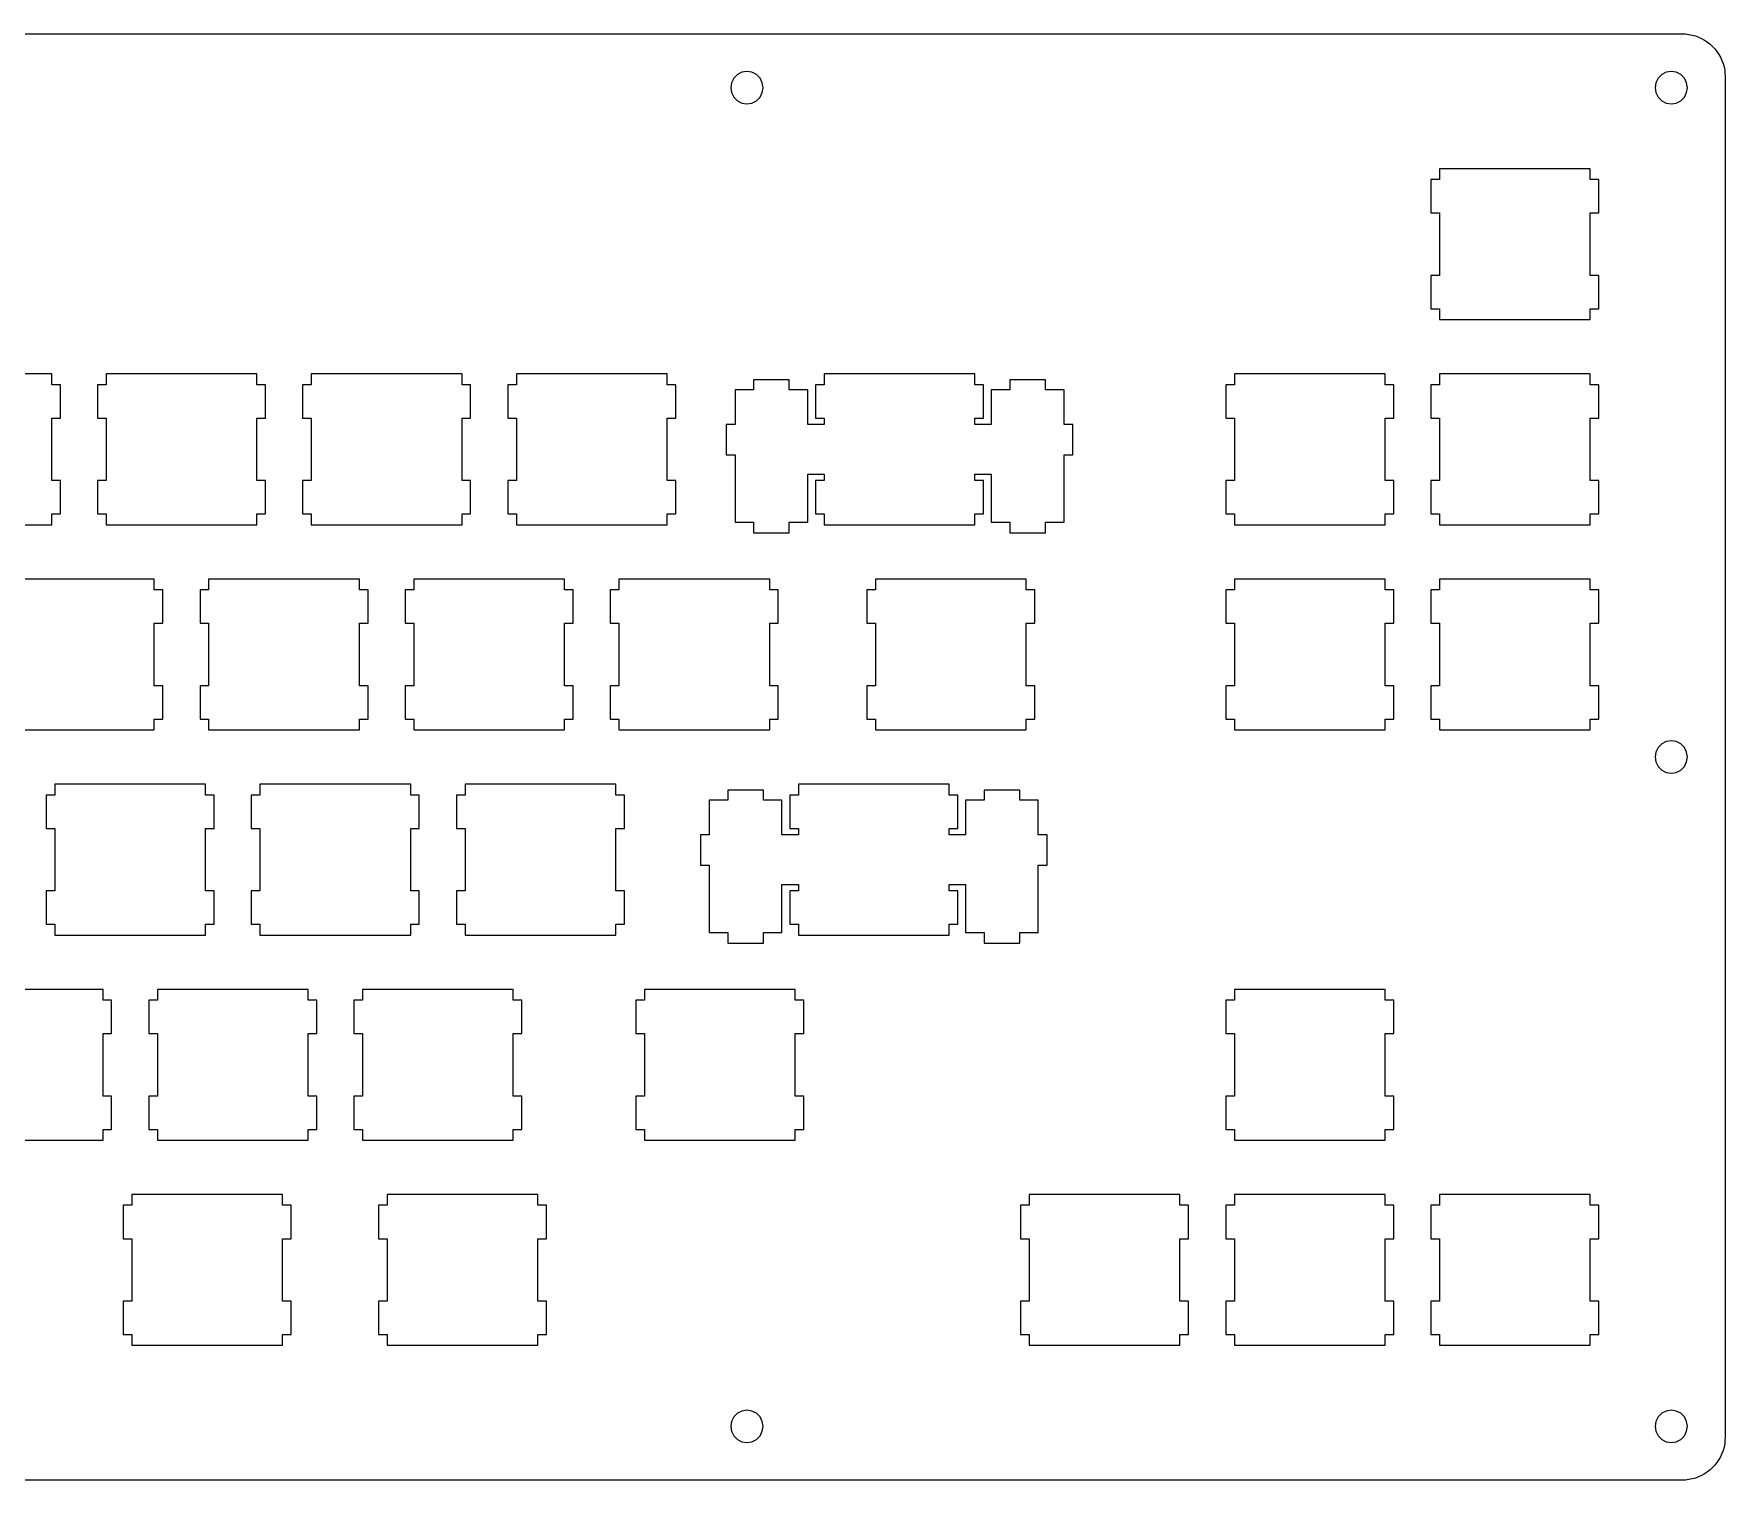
# Model space of a CAD drawing. Extents: x 5 to 358, y -139 to -5.
# Drawn here: x 201.3 to 358.4, y -139.3 to -5 of the extents above; entities that cross this region are included whole.
import ezdxf

# ---------------------------------------------------------------- set-up
doc = ezdxf.new("R2010")
doc.units = 0
doc.layers.get('0').update_dxf_attribs({"linetype": 'continuous'})

# ---------------------------------------------------------------- blocks, each defined once
blk = doc.blocks.new('CUT')
at = {"color": 0}
for points in [[(196.49, -5), (201.42, -5), (206.36, -5), (211.29, -5), (216.23, -5), (221.16, -5), (226.09, -5), (231.03, -5), (235.96, -5), (240.9, -5), (245.83, -5), (250.76, -5), (255.7, -5), (260.63, -5), (265.57, -5), (270.5, -5), (275.43, -5), (280.37, -5), (285.3, -5), (290.24, -5), (295.17, -5), (300.1, -5), (305.04, -5), (309.97, -5), (314.91, -5), (319.84, -5), (324.77, -5), (329.71, -5), (334.64, -5), (339.58, -5), (344.51, -5), (349.44, -5), (354.38, -5)], [(354.38, -5), (354.69, -5.01)], [(354.69, -5.01), (355, -5.05)], [(355, -5.05), (355.31, -5.11)], [(355.31, -5.11), (355.61, -5.2)], [(355.61, -5.2), (355.91, -5.3)], [(355.91, -5.3), (356.19, -5.44)], [(356.19, -5.44), (356.47, -5.59)], [(356.47, -5.59), (356.73, -5.76)], [(356.73, -5.76), (356.97, -5.96)], [(356.97, -5.96), (357.2, -6.17)], [(357.2, -6.17), (357.42, -6.4)], [(357.42, -6.4), (357.61, -6.65)], [(357.61, -6.65), (357.79, -6.91)], [(357.79, -6.91), (357.94, -7.18)], [(357.94, -7.18), (358.07, -7.47)], [(358.07, -7.47), (358.18, -7.76)], [(358.18, -7.76), (358.27, -8.07)], [(266.32, -9.12), (266.11, -9.54)], [(266.65, -8.79), (266.32, -9.12)], [(267.07, -8.57), (266.65, -8.79)], [(267.53, -8.5), (267.07, -8.57)], [(268, -8.57), (267.53, -8.5)], [(268.41, -8.79), (268, -8.57)], [(268.75, -9.12), (268.41, -8.79)], [(268.96, -9.54), (268.75, -9.12)], [(352.16, -9.12), (351.95, -9.54)], [(352.5, -8.79), (352.16, -9.12)], [(352.91, -8.57), (352.5, -8.79)], [(353.38, -8.5), (352.91, -8.57)], [(353.84, -8.57), (353.38, -8.5)], [(354.26, -8.79), (353.84, -8.57)], [(354.59, -9.12), (354.26, -8.79)], [(354.8, -9.54), (354.59, -9.12)], [(358.27, -8.07), (358.33, -8.38)], [(358.33, -8.38), (358.36, -8.69)], [(358.36, -8.69), (358.38, -9)], [(358.38, -9), (358.38, -13.86), (358.38, -18.72), (358.38, -23.57), (358.38, -28.43), (358.38, -33.29), (358.38, -38.15), (358.38, -43.01), (358.38, -47.86), (358.38, -52.72), (358.38, -57.58), (358.38, -62.44), (358.38, -67.29), (358.38, -72.15), (358.38, -77.01), (358.38, -81.87), (358.38, -86.72), (358.38, -91.58), (358.38, -96.44), (358.38, -101.3), (358.38, -106.16), (358.38, -111.01), (358.38, -115.87), (358.38, -120.73), (358.38, -125.59), (358.38, -130.44), (358.38, -135.3)], [(266.11, -9.54), (266.03, -10)], [(266.03, -10), (266.11, -10.46)], [(266.11, -10.46), (266.32, -10.88)], [(266.32, -10.88), (266.65, -11.21)], [(268.41, -11.21), (268.75, -10.88)], [(268.75, -10.88), (268.96, -10.46)], [(269.03, -10), (268.96, -9.54)], [(268.96, -10.46), (269.03, -10)], [(351.95, -9.54), (351.88, -10)], [(351.88, -10), (351.95, -10.46)], [(351.95, -10.46), (352.16, -10.88)], [(352.16, -10.88), (352.5, -11.21)], [(354.26, -11.21), (354.59, -10.88)], [(354.59, -10.88), (354.8, -10.46)], [(354.88, -10), (354.8, -9.54)], [(354.8, -10.46), (354.88, -10)], [(266.65, -11.21), (267.07, -11.43)], [(267.07, -11.43), (267.53, -11.5)], [(267.53, -11.5), (268, -11.43)], [(268, -11.43), (268.41, -11.21)], [(352.5, -11.21), (352.91, -11.43)], [(352.91, -11.43), (353.38, -11.5)], [(353.38, -11.5), (353.84, -11.43)], [(353.84, -11.43), (354.26, -11.21)], [(331.05, -18.53), (331.05, -21.63)], [(331.85, -18.53), (331.05, -18.53)], [(345.85, -17.53), (341.18, -17.53), (336.52, -17.53), (331.85, -17.53)], [(331.85, -17.53), (331.85, -18.53)], [(345.85, -18.53), (345.85, -17.53)], [(346.65, -18.53), (345.85, -18.53)], [(346.65, -21.63), (346.65, -18.53)], [(331.05, -21.63), (331.85, -21.63)], [(331.85, -21.63), (331.85, -24.53), (331.85, -27.43)], [(345.85, -21.63), (346.65, -21.63)], [(345.85, -27.43), (345.85, -24.53), (345.85, -21.63)], [(331.05, -27.43), (331.05, -30.53)], [(331.85, -27.43), (331.05, -27.43)], [(346.65, -27.43), (345.85, -27.43)], [(346.65, -30.53), (346.65, -27.43)], [(331.05, -30.53), (331.85, -30.53)], [(331.85, -30.53), (331.85, -31.53)], [(345.85, -30.53), (346.65, -30.53)], [(345.85, -31.53), (345.85, -30.53)], [(331.85, -31.53), (336.52, -31.53), (341.18, -31.53), (345.85, -31.53)], [(202.98, -36.58), (198.31, -36.58), (193.64, -36.58), (188.98, -36.58)], [(202.98, -37.58), (202.98, -36.58)], [(203.78, -37.58), (202.98, -37.58)], [(203.78, -40.68), (203.78, -37.58)], [(207.23, -37.58), (207.23, -40.68)], [(208.03, -37.58), (207.23, -37.58)], [(222.03, -36.58), (217.36, -36.58), (212.69, -36.58), (208.03, -36.58)], [(208.03, -36.58), (208.03, -37.58)], [(222.03, -37.58), (222.03, -36.58)], [(222.83, -37.58), (222.03, -37.58)], [(222.83, -40.68), (222.83, -37.58)], [(226.28, -37.58), (226.28, -40.68)], [(227.08, -37.58), (226.28, -37.58)], [(241.08, -36.58), (236.41, -36.58), (231.74, -36.58), (227.08, -36.58)], [(227.08, -36.58), (227.08, -37.58)], [(241.08, -37.58), (241.08, -36.58)], [(241.88, -37.58), (241.08, -37.58)], [(241.88, -40.68), (241.88, -37.58)], [(245.33, -37.58), (245.33, -40.68)], [(246.13, -37.58), (245.33, -37.58)], [(260.13, -36.58), (255.46, -36.58), (250.79, -36.58), (246.13, -36.58)], [(246.13, -36.58), (246.13, -37.58)], [(260.13, -37.58), (260.13, -36.58)], [(260.93, -37.58), (260.13, -37.58)], [(260.93, -40.68), (260.93, -37.58)], [(268.15, -37.13), (268.15, -38.05)], [(271.45, -37.13), (268.15, -37.13)], [(271.45, -38.05), (271.45, -37.13)], [(273.9, -37.58), (273.9, -40.68)], [(274.7, -37.58), (273.9, -37.58)], [(288.7, -36.58), (284.03, -36.58), (279.37, -36.58), (274.7, -36.58)], [(274.7, -36.58), (274.7, -37.58)], [(288.7, -37.58), (288.7, -36.58)], [(289.5, -37.58), (288.7, -37.58)], [(289.5, -40.68), (289.5, -37.58)], [(291.95, -37.13), (291.95, -38.05)], [(295.25, -37.13), (291.95, -37.13)], [(295.25, -38.05), (295.25, -37.13)], [(312, -37.58), (312, -40.68)], [(312.8, -37.58), (312, -37.58)], [(326.8, -36.58), (322.13, -36.58), (317.47, -36.58), (312.8, -36.58)], [(312.8, -36.58), (312.8, -37.58)], [(326.8, -37.58), (326.8, -36.58)], [(327.6, -37.58), (326.8, -37.58)], [(327.6, -40.68), (327.6, -37.58)], [(331.05, -37.58), (331.05, -40.68)], [(331.85, -37.58), (331.05, -37.58)], [(345.85, -36.58), (341.18, -36.58), (336.52, -36.58), (331.85, -36.58)], [(331.85, -36.58), (331.85, -37.58)], [(345.85, -37.58), (345.85, -36.58)], [(346.65, -37.58), (345.85, -37.58)], [(346.65, -40.68), (346.65, -37.58)], [(266.43, -38.05), (266.43, -41.28)], [(268.15, -38.05), (266.43, -38.05)], [(273.18, -38.05), (271.45, -38.05)], [(273.18, -41.28), (273.18, -38.05)], [(290.23, -38.05), (290.23, -41.28)], [(291.95, -38.05), (290.23, -38.05)], [(296.98, -38.05), (295.25, -38.05)], [(296.98, -41.28), (296.98, -38.05)], [(202.98, -40.68), (203.78, -40.68)], [(202.98, -46.48), (202.98, -43.58), (202.98, -40.68)], [(207.23, -40.68), (208.03, -40.68)], [(208.03, -40.68), (208.03, -43.58), (208.03, -46.48)], [(222.03, -40.68), (222.83, -40.68)], [(222.03, -46.48), (222.03, -43.58), (222.03, -40.68)], [(226.28, -40.68), (227.08, -40.68)], [(227.08, -40.68), (227.08, -43.58), (227.08, -46.48)], [(241.08, -40.68), (241.88, -40.68)], [(241.08, -46.48), (241.08, -43.58), (241.08, -40.68)], [(245.33, -40.68), (246.13, -40.68)], [(246.13, -40.68), (246.13, -43.58), (246.13, -46.48)], [(260.13, -40.68), (260.93, -40.68)], [(260.13, -46.48), (260.13, -43.58), (260.13, -40.68)], [(273.9, -40.68), (274.7, -40.68)], [(274.7, -40.68), (274.7, -41.28)], [(288.7, -40.68), (289.5, -40.68)], [(288.7, -41.28), (288.7, -40.68)], [(312, -40.68), (312.8, -40.68)], [(312.8, -40.68), (312.8, -43.58), (312.8, -46.48)], [(326.8, -40.68), (327.6, -40.68)], [(326.8, -46.48), (326.8, -43.58), (326.8, -40.68)], [(331.05, -40.68), (331.85, -40.68)], [(331.85, -40.68), (331.85, -43.58), (331.85, -46.48)], [(345.85, -40.68), (346.65, -40.68)], [(345.85, -46.48), (345.85, -43.58), (345.85, -40.68)], [(265.6, -41.28), (265.6, -44.08)], [(266.43, -41.28), (265.6, -41.28)], [(274.7, -41.28), (273.18, -41.28)], [(290.23, -41.28), (288.7, -41.28)], [(297.8, -41.28), (296.98, -41.28)], [(297.8, -44.08), (297.8, -41.28)], [(265.6, -44.08), (266.43, -44.08)], [(266.43, -44.08), (266.43, -47.21), (266.43, -50.35)], [(296.98, -44.08), (297.8, -44.08)], [(296.98, -50.35), (296.98, -47.21), (296.98, -44.08)], [(203.78, -46.48), (202.98, -46.48)], [(203.78, -49.58), (203.78, -46.48)], [(207.23, -46.48), (207.23, -49.58)], [(208.03, -46.48), (207.23, -46.48)], [(222.83, -46.48), (222.03, -46.48)], [(222.83, -49.58), (222.83, -46.48)], [(226.28, -46.48), (226.28, -49.58)], [(227.08, -46.48), (226.28, -46.48)], [(241.88, -46.48), (241.08, -46.48)], [(241.88, -49.58), (241.88, -46.48)], [(245.33, -46.48), (245.33, -49.58)], [(246.13, -46.48), (245.33, -46.48)], [(260.93, -46.48), (260.13, -46.48)], [(260.93, -49.58), (260.93, -46.48)], [(273.18, -45.88), (274.7, -45.88)], [(273.18, -50.35), (273.18, -45.88)], [(273.9, -46.48), (273.9, -49.58)], [(274.7, -46.48), (273.9, -46.48)], [(274.7, -45.88), (274.7, -46.48)], [(288.7, -45.88), (290.23, -45.88)], [(288.7, -46.48), (288.7, -45.88)], [(289.5, -46.48), (288.7, -46.48)], [(289.5, -49.58), (289.5, -46.48)], [(290.23, -45.88), (290.23, -50.35)], [(312, -46.48), (312, -49.58)], [(312.8, -46.48), (312, -46.48)], [(327.6, -46.48), (326.8, -46.48)], [(327.6, -49.58), (327.6, -46.48)], [(331.05, -46.48), (331.05, -49.58)], [(331.85, -46.48), (331.05, -46.48)], [(346.65, -46.48), (345.85, -46.48)], [(346.65, -49.58), (346.65, -46.48)], [(202.98, -49.58), (203.78, -49.58)], [(202.98, -50.58), (202.98, -49.58)], [(207.23, -49.58), (208.03, -49.58)], [(208.03, -49.58), (208.03, -50.58)], [(222.03, -49.58), (222.83, -49.58)], [(222.03, -50.58), (222.03, -49.58)], [(226.28, -49.58), (227.08, -49.58)], [(227.08, -49.58), (227.08, -50.58)], [(241.08, -49.58), (241.88, -49.58)], [(241.08, -50.58), (241.08, -49.58)], [(245.33, -49.58), (246.13, -49.58)], [(246.13, -49.58), (246.13, -50.58)], [(260.13, -49.58), (260.93, -49.58)], [(260.13, -50.58), (260.13, -49.58)], [(273.9, -49.58), (274.7, -49.58)], [(274.7, -49.58), (274.7, -50.58)], [(288.7, -49.58), (289.5, -49.58)], [(288.7, -50.58), (288.7, -49.58)], [(312, -49.58), (312.8, -49.58)], [(312.8, -49.58), (312.8, -50.58)], [(326.8, -49.58), (327.6, -49.58)], [(326.8, -50.58), (326.8, -49.58)], [(331.05, -49.58), (331.85, -49.58)], [(331.85, -49.58), (331.85, -50.58)], [(345.85, -49.58), (346.65, -49.58)], [(345.85, -50.58), (345.85, -49.58)], [(188.98, -50.58), (193.64, -50.58), (198.31, -50.58), (202.98, -50.58)], [(208.03, -50.58), (212.69, -50.58), (217.36, -50.58), (222.03, -50.58)], [(227.08, -50.58), (231.74, -50.58), (236.41, -50.58), (241.08, -50.58)], [(246.13, -50.58), (250.79, -50.58), (255.46, -50.58), (260.13, -50.58)], [(266.43, -50.35), (268.15, -50.35)], [(268.15, -50.35), (268.15, -51.33)], [(268.15, -51.33), (271.45, -51.33)], [(271.45, -50.35), (273.18, -50.35)], [(271.45, -51.33), (271.45, -50.35)], [(274.7, -50.58), (279.37, -50.58), (284.03, -50.58), (288.7, -50.58)], [(290.23, -50.35), (291.95, -50.35)], [(291.95, -50.35), (291.95, -51.33)], [(291.95, -51.33), (295.25, -51.33)], [(295.25, -50.35), (296.98, -50.35)], [(295.25, -51.33), (295.25, -50.35)], [(312.8, -50.58), (317.47, -50.58), (322.13, -50.58), (326.8, -50.58)], [(331.85, -50.58), (336.52, -50.58), (341.18, -50.58), (345.85, -50.58)], [(212.5, -55.63), (207.83, -55.63), (203.17, -55.63), (198.5, -55.63)], [(212.5, -56.63), (212.5, -55.63)], [(231.55, -55.63), (226.88, -55.63), (222.22, -55.63), (217.55, -55.63)], [(217.55, -55.63), (217.55, -56.63)], [(231.55, -56.63), (231.55, -55.63)], [(250.6, -55.63), (245.93, -55.63), (241.27, -55.63), (236.6, -55.63)], [(236.6, -55.63), (236.6, -56.63)], [(250.6, -56.63), (250.6, -55.63)], [(269.65, -55.63), (264.98, -55.63), (260.32, -55.63), (255.65, -55.63)], [(255.65, -55.63), (255.65, -56.63)], [(269.65, -56.63), (269.65, -55.63)], [(293.46, -55.63), (288.8, -55.63), (284.13, -55.63), (279.46, -55.63)], [(279.46, -55.63), (279.46, -56.63)], [(293.46, -56.63), (293.46, -55.63)], [(326.8, -55.63), (322.13, -55.63), (317.47, -55.63), (312.8, -55.63)], [(312.8, -55.63), (312.8, -56.63)], [(326.8, -56.63), (326.8, -55.63)], [(345.85, -55.63), (341.18, -55.63), (336.52, -55.63), (331.85, -55.63)], [(331.85, -55.63), (331.85, -56.63)], [(345.85, -56.63), (345.85, -55.63)], [(213.3, -56.63), (212.5, -56.63)], [(213.3, -59.73), (213.3, -56.63)], [(216.75, -56.63), (216.75, -59.73)], [(217.55, -56.63), (216.75, -56.63)], [(232.35, -56.63), (231.55, -56.63)], [(232.35, -59.73), (232.35, -56.63)], [(235.8, -56.63), (235.8, -59.73)], [(236.6, -56.63), (235.8, -56.63)], [(251.4, -56.63), (250.6, -56.63)], [(251.4, -59.73), (251.4, -56.63)], [(254.85, -56.63), (254.85, -59.73)], [(255.65, -56.63), (254.85, -56.63)], [(270.45, -56.63), (269.65, -56.63)], [(270.45, -59.73), (270.45, -56.63)], [(278.66, -56.63), (278.66, -59.73)], [(279.46, -56.63), (278.66, -56.63)], [(294.26, -56.63), (293.46, -56.63)], [(294.26, -59.73), (294.26, -56.63)], [(312, -56.63), (312, -59.73)], [(312.8, -56.63), (312, -56.63)], [(327.6, -56.63), (326.8, -56.63)], [(327.6, -59.73), (327.6, -56.63)], [(331.05, -56.63), (331.05, -59.73)], [(331.85, -56.63), (331.05, -56.63)], [(346.65, -56.63), (345.85, -56.63)], [(346.65, -59.73), (346.65, -56.63)], [(212.5, -59.73), (213.3, -59.73)], [(212.5, -65.53), (212.5, -62.63), (212.5, -59.73)], [(216.75, -59.73), (217.55, -59.73)], [(217.55, -59.73), (217.55, -62.63), (217.55, -65.53)], [(231.55, -59.73), (232.35, -59.73)], [(231.55, -65.53), (231.55, -62.63), (231.55, -59.73)], [(235.8, -59.73), (236.6, -59.73)], [(236.6, -59.73), (236.6, -62.63), (236.6, -65.53)], [(250.6, -59.73), (251.4, -59.73)], [(250.6, -65.53), (250.6, -62.63), (250.6, -59.73)], [(254.85, -59.73), (255.65, -59.73)], [(255.65, -59.73), (255.65, -62.63), (255.65, -65.53)], [(269.65, -59.73), (270.45, -59.73)], [(269.65, -65.53), (269.65, -62.63), (269.65, -59.73)], [(278.66, -59.73), (279.46, -59.73)], [(279.46, -59.73), (279.46, -62.63), (279.46, -65.53)], [(293.46, -59.73), (294.26, -59.73)], [(293.46, -65.53), (293.46, -62.63), (293.46, -59.73)], [(312, -59.73), (312.8, -59.73)], [(312.8, -59.73), (312.8, -62.63), (312.8, -65.53)], [(326.8, -59.73), (327.6, -59.73)], [(326.8, -65.53), (326.8, -62.63), (326.8, -59.73)], [(331.05, -59.73), (331.85, -59.73)], [(331.85, -59.73), (331.85, -62.63), (331.85, -65.53)], [(345.85, -59.73), (346.65, -59.73)], [(345.85, -65.53), (345.85, -62.63), (345.85, -59.73)], [(213.3, -65.53), (212.5, -65.53)], [(213.3, -68.63), (213.3, -65.53)], [(216.75, -65.53), (216.75, -68.63)], [(217.55, -65.53), (216.75, -65.53)], [(232.35, -65.53), (231.55, -65.53)], [(232.35, -68.63), (232.35, -65.53)], [(235.8, -65.53), (235.8, -68.63)], [(236.6, -65.53), (235.8, -65.53)], [(251.4, -65.53), (250.6, -65.53)], [(251.4, -68.63), (251.4, -65.53)], [(254.85, -65.53), (254.85, -68.63)], [(255.65, -65.53), (254.85, -65.53)], [(270.45, -65.53), (269.65, -65.53)], [(270.45, -68.63), (270.45, -65.53)], [(278.66, -65.53), (278.66, -68.63)], [(279.46, -65.53), (278.66, -65.53)], [(294.26, -65.53), (293.46, -65.53)], [(294.26, -68.63), (294.26, -65.53)], [(312, -65.53), (312, -68.63)], [(312.8, -65.53), (312, -65.53)], [(327.6, -65.53), (326.8, -65.53)], [(327.6, -68.63), (327.6, -65.53)], [(331.05, -65.53), (331.05, -68.63)], [(331.85, -65.53), (331.05, -65.53)], [(346.65, -65.53), (345.85, -65.53)], [(346.65, -68.63), (346.65, -65.53)], [(212.5, -68.63), (213.3, -68.63)], [(212.5, -69.63), (212.5, -68.63)], [(216.75, -68.63), (217.55, -68.63)], [(217.55, -68.63), (217.55, -69.63)], [(231.55, -68.63), (232.35, -68.63)], [(231.55, -69.63), (231.55, -68.63)], [(235.8, -68.63), (236.6, -68.63)], [(236.6, -68.63), (236.6, -69.63)], [(250.6, -68.63), (251.4, -68.63)], [(250.6, -69.63), (250.6, -68.63)], [(254.85, -68.63), (255.65, -68.63)], [(255.65, -68.63), (255.65, -69.63)], [(269.65, -68.63), (270.45, -68.63)], [(269.65, -69.63), (269.65, -68.63)], [(278.66, -68.63), (279.46, -68.63)], [(279.46, -68.63), (279.46, -69.63)], [(293.46, -68.63), (294.26, -68.63)], [(293.46, -69.63), (293.46, -68.63)], [(312, -68.63), (312.8, -68.63)], [(312.8, -68.63), (312.8, -69.63)], [(326.8, -68.63), (327.6, -68.63)], [(326.8, -69.63), (326.8, -68.63)], [(331.05, -68.63), (331.85, -68.63)], [(331.85, -68.63), (331.85, -69.63)], [(345.85, -68.63), (346.65, -68.63)], [(345.85, -69.63), (345.85, -68.63)], [(198.5, -69.63), (203.17, -69.63), (207.83, -69.63), (212.5, -69.63)], [(217.55, -69.63), (222.22, -69.63), (226.88, -69.63), (231.55, -69.63)], [(236.6, -69.63), (241.27, -69.63), (245.93, -69.63), (250.6, -69.63)], [(255.65, -69.63), (260.32, -69.63), (264.98, -69.63), (269.65, -69.63)], [(279.46, -69.63), (284.13, -69.63), (288.8, -69.63), (293.46, -69.63)], [(312.8, -69.63), (317.47, -69.63), (322.13, -69.63), (326.8, -69.63)], [(331.85, -69.63), (336.52, -69.63), (341.18, -69.63), (345.85, -69.63)], [(353.38, -70.65), (352.91, -70.72)], [(353.84, -70.72), (353.38, -70.65)], [(351.95, -71.69), (351.88, -72.15)], [(351.88, -72.15), (351.95, -72.61)], [(352.16, -71.27), (351.95, -71.69)], [(352.5, -70.94), (352.16, -71.27)], [(352.91, -70.72), (352.5, -70.94)], [(354.26, -70.94), (353.84, -70.72)], [(354.59, -71.27), (354.26, -70.94)], [(354.8, -71.69), (354.59, -71.27)], [(354.88, -72.15), (354.8, -71.69)], [(354.8, -72.61), (354.88, -72.15)], [(351.95, -72.61), (352.16, -73.03)], [(352.16, -73.03), (352.5, -73.36)], [(352.5, -73.36), (352.91, -73.58)], [(352.91, -73.58), (353.38, -73.65)], [(353.38, -73.65), (353.84, -73.58)], [(353.84, -73.58), (354.26, -73.36)], [(354.26, -73.36), (354.59, -73.03)], [(354.59, -73.03), (354.8, -72.61)], [(217.26, -74.68), (212.6, -74.68), (207.93, -74.68), (203.26, -74.68)], [(203.26, -74.68), (203.26, -75.68)], [(217.26, -75.68), (217.26, -74.68)], [(236.31, -74.68), (231.65, -74.68), (226.98, -74.68), (222.31, -74.68)], [(222.31, -74.68), (222.31, -75.68)], [(236.31, -75.68), (236.31, -74.68)], [(255.36, -74.68), (250.7, -74.68), (246.03, -74.68), (241.36, -74.68)], [(241.36, -74.68), (241.36, -75.68)], [(255.36, -75.68), (255.36, -74.68)], [(265.77, -75.23), (265.77, -76.15)], [(269.07, -75.23), (265.77, -75.23)], [(269.07, -76.15), (269.07, -75.23)], [(286.32, -74.68), (281.65, -74.68), (276.99, -74.68), (272.32, -74.68)], [(272.32, -74.68), (272.32, -75.68)], [(286.32, -75.68), (286.32, -74.68)], [(289.57, -75.23), (289.57, -76.15)], [(292.87, -75.23), (289.57, -75.23)], [(292.87, -76.15), (292.87, -75.23)], [(202.46, -75.68), (202.46, -78.78)], [(203.26, -75.68), (202.46, -75.68)], [(218.06, -75.68), (217.26, -75.68)], [(218.06, -78.78), (218.06, -75.68)], [(221.51, -75.68), (221.51, -78.78)], [(222.31, -75.68), (221.51, -75.68)], [(237.11, -75.68), (236.31, -75.68)], [(237.11, -78.78), (237.11, -75.68)], [(240.56, -75.68), (240.56, -78.78)], [(241.36, -75.68), (240.56, -75.68)], [(256.16, -75.68), (255.36, -75.68)], [(256.16, -78.78), (256.16, -75.68)], [(264.04, -76.15), (264.04, -79.38)], [(265.77, -76.15), (264.04, -76.15)], [(270.79, -76.15), (269.07, -76.15)], [(270.79, -79.38), (270.79, -76.15)], [(271.52, -75.68), (271.52, -78.78)], [(272.32, -75.68), (271.52, -75.68)], [(287.12, -75.68), (286.32, -75.68)], [(287.12, -78.78), (287.12, -75.68)], [(287.84, -76.15), (287.84, -79.38)], [(289.57, -76.15), (287.84, -76.15)], [(294.59, -76.15), (292.87, -76.15)], [(294.59, -79.38), (294.59, -76.15)], [(202.46, -78.78), (203.26, -78.78)], [(203.26, -78.78), (203.26, -81.68), (203.26, -84.58)], [(217.26, -78.78), (218.06, -78.78)], [(217.26, -84.58), (217.26, -81.68), (217.26, -78.78)], [(221.51, -78.78), (222.31, -78.78)], [(222.31, -78.78), (222.31, -81.68), (222.31, -84.58)], [(236.31, -78.78), (237.11, -78.78)], [(236.31, -84.58), (236.31, -81.68), (236.31, -78.78)], [(240.56, -78.78), (241.36, -78.78)], [(241.36, -78.78), (241.36, -81.68), (241.36, -84.58)], [(255.36, -78.78), (256.16, -78.78)], [(255.36, -84.58), (255.36, -81.68), (255.36, -78.78)], [(263.22, -79.38), (263.22, -82.18)], [(264.04, -79.38), (263.22, -79.38)], [(272.32, -79.38), (270.79, -79.38)], [(271.52, -78.78), (272.32, -78.78)], [(272.32, -78.78), (272.32, -79.38)], [(286.32, -78.78), (287.12, -78.78)], [(286.32, -79.38), (286.32, -78.78)], [(287.84, -79.38), (286.32, -79.38)], [(295.42, -79.38), (294.59, -79.38)], [(295.42, -82.18), (295.42, -79.38)], [(263.22, -82.18), (264.04, -82.18)], [(264.04, -82.18), (264.04, -85.31), (264.04, -88.45)], [(294.59, -82.18), (295.42, -82.18)], [(294.59, -88.45), (294.59, -85.31), (294.59, -82.18)], [(202.46, -84.58), (202.46, -87.68)], [(203.26, -84.58), (202.46, -84.58)], [(218.06, -84.58), (217.26, -84.58)], [(218.06, -87.68), (218.06, -84.58)], [(221.51, -84.58), (221.51, -87.68)], [(222.31, -84.58), (221.51, -84.58)], [(237.11, -84.58), (236.31, -84.58)], [(237.11, -87.68), (237.11, -84.58)], [(240.56, -84.58), (240.56, -87.68)], [(241.36, -84.58), (240.56, -84.58)], [(256.16, -84.58), (255.36, -84.58)], [(256.16, -87.68), (256.16, -84.58)], [(270.79, -83.98), (272.32, -83.98)], [(270.79, -88.45), (270.79, -83.98)], [(271.52, -84.58), (271.52, -87.68)], [(272.32, -84.58), (271.52, -84.58)], [(272.32, -83.98), (272.32, -84.58)], [(286.32, -83.98), (287.84, -83.98)], [(286.32, -84.58), (286.32, -83.98)], [(287.12, -84.58), (286.32, -84.58)], [(287.12, -87.68), (287.12, -84.58)], [(287.84, -83.98), (287.84, -88.45)], [(202.46, -87.68), (203.26, -87.68)], [(203.26, -87.68), (203.26, -88.68)], [(217.26, -87.68), (218.06, -87.68)], [(217.26, -88.68), (217.26, -87.68)], [(221.51, -87.68), (222.31, -87.68)], [(222.31, -87.68), (222.31, -88.68)], [(236.31, -87.68), (237.11, -87.68)], [(236.31, -88.68), (236.31, -87.68)], [(240.56, -87.68), (241.36, -87.68)], [(241.36, -87.68), (241.36, -88.68)], [(255.36, -87.68), (256.16, -87.68)], [(255.36, -88.68), (255.36, -87.68)], [(271.52, -87.68), (272.32, -87.68)], [(272.32, -87.68), (272.32, -88.68)], [(286.32, -87.68), (287.12, -87.68)], [(286.32, -88.68), (286.32, -87.68)], [(203.26, -88.68), (207.93, -88.68), (212.6, -88.68), (217.26, -88.68)], [(222.31, -88.68), (226.98, -88.68), (231.65, -88.68), (236.31, -88.68)], [(241.36, -88.68), (246.03, -88.68), (250.7, -88.68), (255.36, -88.68)], [(264.04, -88.45), (265.77, -88.45)], [(265.77, -88.45), (265.77, -89.43)], [(265.77, -89.43), (269.07, -89.43)], [(269.07, -88.45), (270.79, -88.45)], [(269.07, -89.43), (269.07, -88.45)], [(272.32, -88.68), (276.99, -88.68), (281.65, -88.68), (286.32, -88.68)], [(287.84, -88.45), (289.57, -88.45)], [(289.57, -88.45), (289.57, -89.43)], [(289.57, -89.43), (292.87, -89.43)], [(292.87, -88.45), (294.59, -88.45)], [(292.87, -89.43), (292.87, -88.45)], [(207.74, -93.73), (203.07, -93.73), (198.4, -93.73), (193.74, -93.73)], [(207.74, -94.73), (207.74, -93.73)], [(226.79, -93.73), (222.12, -93.73), (217.45, -93.73), (212.79, -93.73)], [(212.79, -93.73), (212.79, -94.73)], [(226.79, -94.73), (226.79, -93.73)], [(245.84, -93.73), (241.17, -93.73), (236.5, -93.73), (231.84, -93.73)], [(231.84, -93.73), (231.84, -94.73)], [(245.84, -94.73), (245.84, -93.73)], [(272.03, -93.73), (267.37, -93.73), (262.7, -93.73), (258.03, -93.73)], [(258.03, -93.73), (258.03, -94.73)], [(272.03, -94.73), (272.03, -93.73)], [(326.8, -93.73), (322.13, -93.73), (317.47, -93.73), (312.8, -93.73)], [(312.8, -93.73), (312.8, -94.73)], [(326.8, -94.73), (326.8, -93.73)], [(208.54, -94.73), (207.74, -94.73)], [(208.54, -97.83), (208.54, -94.73)], [(211.99, -94.73), (211.99, -97.83)], [(212.79, -94.73), (211.99, -94.73)], [(227.59, -94.73), (226.79, -94.73)], [(227.59, -97.83), (227.59, -94.73)], [(231.04, -94.73), (231.04, -97.83)], [(231.84, -94.73), (231.04, -94.73)], [(246.64, -94.73), (245.84, -94.73)], [(246.64, -97.83), (246.64, -94.73)], [(257.23, -94.73), (257.23, -97.83)], [(258.03, -94.73), (257.23, -94.73)], [(272.83, -94.73), (272.03, -94.73)], [(272.83, -97.83), (272.83, -94.73)], [(312, -94.73), (312, -97.83)], [(312.8, -94.73), (312, -94.73)], [(327.6, -94.73), (326.8, -94.73)], [(327.6, -97.83), (327.6, -94.73)], [(207.74, -97.83), (208.54, -97.83)], [(207.74, -103.63), (207.74, -100.73), (207.74, -97.83)], [(211.99, -97.83), (212.79, -97.83)], [(212.79, -97.83), (212.79, -100.73), (212.79, -103.63)], [(226.79, -97.83), (227.59, -97.83)], [(226.79, -103.63), (226.79, -100.73), (226.79, -97.83)], [(231.04, -97.83), (231.84, -97.83)], [(231.84, -97.83), (231.84, -100.73), (231.84, -103.63)], [(245.84, -97.83), (246.64, -97.83)], [(245.84, -103.63), (245.84, -100.73), (245.84, -97.83)], [(257.23, -97.83), (258.03, -97.83)], [(258.03, -97.83), (258.03, -100.73), (258.03, -103.63)], [(272.03, -97.83), (272.83, -97.83)], [(272.03, -103.63), (272.03, -100.73), (272.03, -97.83)], [(312, -97.83), (312.8, -97.83)], [(312.8, -97.83), (312.8, -100.73), (312.8, -103.63)], [(326.8, -97.83), (327.6, -97.83)], [(326.8, -103.63), (326.8, -100.73), (326.8, -97.83)], [(208.54, -103.63), (207.74, -103.63)], [(208.54, -106.73), (208.54, -103.63)], [(211.99, -103.63), (211.99, -106.73)], [(212.79, -103.63), (211.99, -103.63)], [(227.59, -103.63), (226.79, -103.63)], [(227.59, -106.73), (227.59, -103.63)], [(231.04, -103.63), (231.04, -106.73)], [(231.84, -103.63), (231.04, -103.63)], [(246.64, -103.63), (245.84, -103.63)], [(246.64, -106.73), (246.64, -103.63)], [(257.23, -103.63), (257.23, -106.73)], [(258.03, -103.63), (257.23, -103.63)], [(272.83, -103.63), (272.03, -103.63)], [(272.83, -106.73), (272.83, -103.63)], [(312, -103.63), (312, -106.73)], [(312.8, -103.63), (312, -103.63)], [(327.6, -103.63), (326.8, -103.63)], [(327.6, -106.73), (327.6, -103.63)], [(207.74, -106.73), (208.54, -106.73)], [(207.74, -107.73), (207.74, -106.73)], [(211.99, -106.73), (212.79, -106.73)], [(212.79, -106.73), (212.79, -107.73)], [(226.79, -106.73), (227.59, -106.73)], [(226.79, -107.73), (226.79, -106.73)], [(231.04, -106.73), (231.84, -106.73)], [(231.84, -106.73), (231.84, -107.73)], [(245.84, -106.73), (246.64, -106.73)], [(245.84, -107.73), (245.84, -106.73)], [(257.23, -106.73), (258.03, -106.73)], [(258.03, -106.73), (258.03, -107.73)], [(272.03, -106.73), (272.83, -106.73)], [(272.03, -107.73), (272.03, -106.73)], [(312, -106.73), (312.8, -106.73)], [(312.8, -106.73), (312.8, -107.73)], [(326.8, -106.73), (327.6, -106.73)], [(326.8, -107.73), (326.8, -106.73)], [(193.74, -107.73), (198.4, -107.73), (203.07, -107.73), (207.74, -107.73)], [(212.79, -107.73), (217.45, -107.73), (222.12, -107.73), (226.79, -107.73)], [(231.84, -107.73), (236.5, -107.73), (241.17, -107.73), (245.84, -107.73)], [(258.03, -107.73), (262.7, -107.73), (267.37, -107.73), (272.03, -107.73)], [(312.8, -107.73), (317.47, -107.73), (322.13, -107.73), (326.8, -107.73)], [(224.41, -112.78), (219.74, -112.78), (215.07, -112.78), (210.41, -112.78)], [(210.41, -112.78), (210.41, -113.78)], [(224.41, -113.78), (224.41, -112.78)], [(248.12, -112.78), (243.46, -112.78), (238.79, -112.78), (234.12, -112.78)], [(234.12, -112.78), (234.12, -113.78)], [(248.12, -113.78), (248.12, -112.78)], [(307.75, -112.78), (303.08, -112.78), (298.42, -112.78), (293.75, -112.78)], [(293.75, -112.78), (293.75, -113.78)], [(307.75, -113.78), (307.75, -112.78)], [(326.8, -112.78), (322.13, -112.78), (317.47, -112.78), (312.8, -112.78)], [(312.8, -112.78), (312.8, -113.78)], [(326.8, -113.78), (326.8, -112.78)], [(345.85, -112.78), (341.18, -112.78), (336.52, -112.78), (331.85, -112.78)], [(331.85, -112.78), (331.85, -113.78)], [(345.85, -113.78), (345.85, -112.78)], [(209.61, -113.78), (209.61, -116.88)], [(210.41, -113.78), (209.61, -113.78)], [(225.21, -113.78), (224.41, -113.78)], [(225.21, -116.88), (225.21, -113.78)], [(233.32, -113.78), (233.32, -116.88)], [(234.12, -113.78), (233.32, -113.78)], [(248.92, -113.78), (248.12, -113.78)], [(248.92, -116.88), (248.92, -113.78)], [(292.95, -113.78), (292.95, -116.88)], [(293.75, -113.78), (292.95, -113.78)], [(308.55, -113.78), (307.75, -113.78)], [(308.55, -116.88), (308.55, -113.78)], [(312, -113.78), (312, -116.88)], [(312.8, -113.78), (312, -113.78)], [(327.6, -113.78), (326.8, -113.78)], [(327.6, -116.88), (327.6, -113.78)], [(331.05, -113.78), (331.05, -116.88)], [(331.85, -113.78), (331.05, -113.78)], [(346.65, -113.78), (345.85, -113.78)], [(346.65, -116.88), (346.65, -113.78)], [(209.61, -116.88), (210.41, -116.88)], [(210.41, -116.88), (210.41, -119.78), (210.41, -122.68)], [(224.41, -116.88), (225.21, -116.88)], [(224.41, -122.68), (224.41, -119.78), (224.41, -116.88)], [(233.32, -116.88), (234.12, -116.88)], [(234.12, -116.88), (234.12, -119.78), (234.12, -122.68)], [(248.12, -116.88), (248.92, -116.88)], [(248.12, -122.68), (248.12, -119.78), (248.12, -116.88)], [(292.95, -116.88), (293.75, -116.88)], [(293.75, -116.88), (293.75, -119.78), (293.75, -122.68)], [(307.75, -116.88), (308.55, -116.88)], [(307.75, -122.68), (307.75, -119.78), (307.75, -116.88)], [(312, -116.88), (312.8, -116.88)], [(312.8, -116.88), (312.8, -119.78), (312.8, -122.68)], [(326.8, -116.88), (327.6, -116.88)], [(326.8, -122.68), (326.8, -119.78), (326.8, -116.88)], [(331.05, -116.88), (331.85, -116.88)], [(331.85, -116.88), (331.85, -119.78), (331.85, -122.68)], [(345.85, -116.88), (346.65, -116.88)], [(345.85, -122.68), (345.85, -119.78), (345.85, -116.88)], [(209.61, -122.68), (209.61, -125.78)], [(210.41, -122.68), (209.61, -122.68)], [(225.21, -122.68), (224.41, -122.68)], [(225.21, -125.78), (225.21, -122.68)], [(233.32, -122.68), (233.32, -125.78)], [(234.12, -122.68), (233.32, -122.68)], [(248.92, -122.68), (248.12, -122.68)], [(248.92, -125.78), (248.92, -122.68)], [(292.95, -122.68), (292.95, -125.78)], [(293.75, -122.68), (292.95, -122.68)], [(308.55, -122.68), (307.75, -122.68)], [(308.55, -125.78), (308.55, -122.68)], [(312, -122.68), (312, -125.78)], [(312.8, -122.68), (312, -122.68)], [(327.6, -122.68), (326.8, -122.68)], [(327.6, -125.78), (327.6, -122.68)], [(331.05, -122.68), (331.05, -125.78)], [(331.85, -122.68), (331.05, -122.68)], [(346.65, -122.68), (345.85, -122.68)], [(346.65, -125.78), (346.65, -122.68)], [(209.61, -125.78), (210.41, -125.78)], [(210.41, -125.78), (210.41, -126.78)], [(210.41, -126.78), (215.07, -126.78), (219.74, -126.78), (224.41, -126.78)], [(224.41, -125.78), (225.21, -125.78)], [(224.41, -126.78), (224.41, -125.78)], [(233.32, -125.78), (234.12, -125.78)], [(234.12, -125.78), (234.12, -126.78)], [(234.12, -126.78), (238.79, -126.78), (243.46, -126.78), (248.12, -126.78)], [(248.12, -125.78), (248.92, -125.78)], [(248.12, -126.78), (248.12, -125.78)], [(292.95, -125.78), (293.75, -125.78)], [(293.75, -125.78), (293.75, -126.78)], [(293.75, -126.78), (298.42, -126.78), (303.08, -126.78), (307.75, -126.78)], [(307.75, -125.78), (308.55, -125.78)], [(307.75, -126.78), (307.75, -125.78)], [(312, -125.78), (312.8, -125.78)], [(312.8, -125.78), (312.8, -126.78)], [(312.8, -126.78), (317.47, -126.78), (322.13, -126.78), (326.8, -126.78)], [(326.8, -125.78), (327.6, -125.78)], [(326.8, -126.78), (326.8, -125.78)], [(331.05, -125.78), (331.85, -125.78)], [(331.85, -125.78), (331.85, -126.78)], [(331.85, -126.78), (336.52, -126.78), (341.18, -126.78), (345.85, -126.78)], [(345.85, -125.78), (346.65, -125.78)], [(345.85, -126.78), (345.85, -125.78)], [(266.32, -133.42), (266.11, -133.84)], [(266.65, -133.09), (266.32, -133.42)], [(267.07, -132.88), (266.65, -133.09)], [(267.53, -132.8), (267.07, -132.88)], [(268, -132.88), (267.53, -132.8)], [(268.41, -133.09), (268, -132.88)], [(268.75, -133.42), (268.41, -133.09)], [(268.96, -133.84), (268.75, -133.42)], [(352.16, -133.42), (351.95, -133.84)], [(352.5, -133.09), (352.16, -133.42)], [(352.91, -132.88), (352.5, -133.09)], [(353.38, -132.8), (352.91, -132.88)], [(353.84, -132.88), (353.38, -132.8)], [(354.26, -133.09), (353.84, -132.88)], [(354.59, -133.42), (354.26, -133.09)], [(354.8, -133.84), (354.59, -133.42)], [(266.11, -133.84), (266.03, -134.3)], [(266.03, -134.3), (266.11, -134.76)], [(266.11, -134.76), (266.32, -135.18)], [(268.75, -135.18), (268.96, -134.76)], [(269.03, -134.3), (268.96, -133.84)], [(268.96, -134.76), (269.03, -134.3)], [(351.95, -133.84), (351.88, -134.3)], [(351.88, -134.3), (351.95, -134.76)], [(351.95, -134.76), (352.16, -135.18)], [(354.59, -135.18), (354.8, -134.76)], [(354.88, -134.3), (354.8, -133.84)], [(354.8, -134.76), (354.88, -134.3)], [(266.32, -135.18), (266.65, -135.51)], [(266.65, -135.51), (267.07, -135.73)], [(267.07, -135.73), (267.53, -135.8)], [(267.53, -135.8), (268, -135.73)], [(268, -135.73), (268.41, -135.51)], [(268.41, -135.51), (268.75, -135.18)], [(352.16, -135.18), (352.5, -135.51)], [(352.5, -135.51), (352.91, -135.73)], [(352.91, -135.73), (353.38, -135.8)], [(353.38, -135.8), (353.84, -135.73)], [(353.84, -135.73), (354.26, -135.51)], [(354.26, -135.51), (354.59, -135.18)], [(358.18, -136.54), (358.07, -136.83)], [(358.27, -136.24), (358.18, -136.54)], [(358.33, -135.93), (358.27, -136.24)], [(358.36, -135.62), (358.33, -135.93)], [(358.38, -135.3), (358.36, -135.62)], [(357.2, -138.13), (356.97, -138.34)], [(357.42, -137.9), (357.2, -138.13)], [(357.61, -137.65), (357.42, -137.9)], [(357.79, -137.39), (357.61, -137.65)], [(357.94, -137.12), (357.79, -137.39)], [(358.07, -136.83), (357.94, -137.12)], [(354.38, -139.3), (349.44, -139.3), (344.51, -139.3), (339.58, -139.3), (334.64, -139.3), (329.71, -139.3), (324.77, -139.3), (319.84, -139.3), (314.91, -139.3), (309.97, -139.3), (305.04, -139.3), (300.1, -139.3), (295.17, -139.3), (290.24, -139.3), (285.3, -139.3), (280.37, -139.3), (275.43, -139.3), (270.5, -139.3), (265.57, -139.3), (260.63, -139.3), (255.7, -139.3), (250.76, -139.3), (245.83, -139.3), (240.9, -139.3), (235.96, -139.3), (231.03, -139.3), (226.09, -139.3), (221.16, -139.3), (216.23, -139.3), (211.29, -139.3), (206.36, -139.3), (201.42, -139.3), (196.49, -139.3)], [(354.69, -139.29), (354.38, -139.3)], [(355, -139.25), (354.69, -139.29)], [(355.31, -139.19), (355, -139.25)], [(355.61, -139.11), (355.31, -139.19)], [(355.91, -139), (355.61, -139.11)], [(356.19, -138.87), (355.91, -139)], [(356.47, -138.71), (356.19, -138.87)], [(356.73, -138.54), (356.47, -138.71)], [(356.97, -138.34), (356.73, -138.54)]]:
    blk.add_lwpolyline(points, dxfattribs=at)

msp = doc.modelspace()

# ---------------------------------------------------------------- block references
at = {"color": 0}
msp.add_blockref('CUT', (0, 0), dxfattribs=at)

doc.saveas('drawing.dxf')
